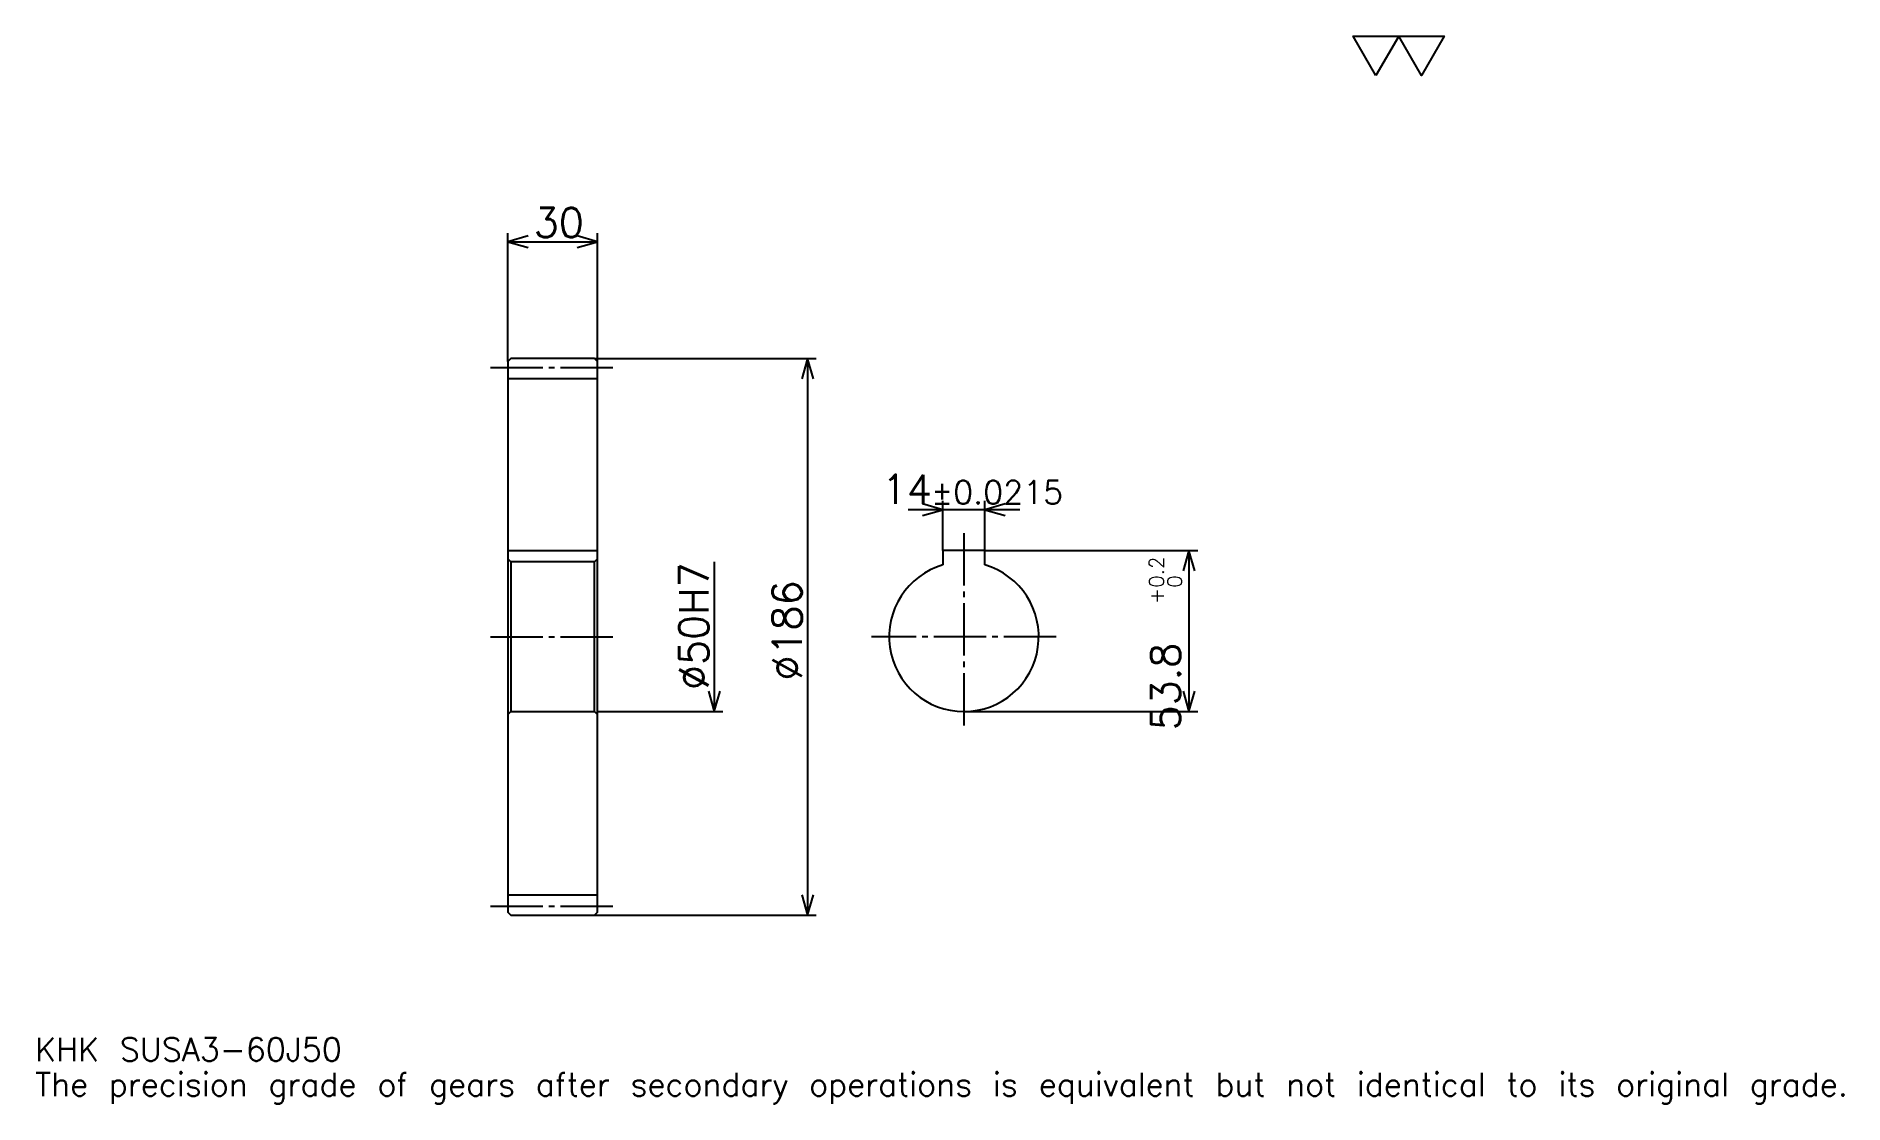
# Model space of a CAD drawing. Extents: x 20 to 624, y 7 to 364.
import ezdxf

# ---------------------------------------------------------------- set-up
doc = ezdxf.new("R2010")
doc.units = 0
doc.linetypes.add('DASHDOT', pattern=[23.380436, 17.535326, -1.94837, 1.94837, -1.94837])
doc.layers.get('0').update_dxf_attribs({"linetype": 'CONTINUOUS'})
doc.layers.add('DASHDOT', color=6, linetype='DASHDOT')
doc.styles.add('KANJI', font='TXT', dxfattribs={"bigfont": 'BIGFONT'})

msp = doc.modelspace()

# ---------------------------------------------------------------- linework, layer by layer
at = {"color": 5}
for p, q in [((177.475555, 256.210602), (177.475555, 298.100555)), ((207.475555, 256.210602), (207.475555, 298.100555)), ((177.475555, 295.177979), (207.475555, 295.177979)), ((177.475555, 255.210602), (177.475555, 256.210602)), ((206.475555, 256.210602), (207.475555, 256.210602)), ((207.475555, 256.210602), (280.539429, 256.210602)), ((207.475555, 255.210602), (207.475555, 256.210602)), ((277.616852, 256.210602), (277.616852, 70.210602)), ((348.584229, 205.649185), (311.203796, 205.649185)), ((322.894043, 192.010605), (322.894043, 208.571747)), ((336.894043, 192.010605), (336.894043, 208.571747)), ((246.442947, 188.210602), (246.442947, 138.210602)), ((336.894043, 192.010605), (408.009521, 192.010605)), ((405.086975, 192.010605), (405.086975, 138.210602)), ((207.475555, 138.210602), (249.365509, 138.210602)), ((329.894043, 138.210602), (408.009521, 138.210602)), ((206.475555, 70.210602), (207.475555, 70.210602)), ((207.475555, 70.210602), (280.539429, 70.210602))]:
    msp.add_line(p, q, dxfattribs=at)
at = {"color": 4}
for p, q in [((177.475555, 249.460602), (207.475555, 249.460602)), ((177.475555, 192.010605), (207.475555, 192.010605)), ((207.475555, 189.210602), (206.475555, 188.210602)), ((177.475555, 137.210602), (178.475555, 138.210602)), ((207.475555, 137.210602), (206.475555, 138.210602)), ((177.475555, 76.960602), (207.475555, 76.960602))]:
    msp.add_line(p, q, dxfattribs=at)
at = {"color": 7}
msp.add_lwpolyline([(467.608704, 350.706512), (460.010071, 363.877502), (490.404633, 363.877502), (482.806, 350.706512), (475.207336, 363.877502), (467.608704, 350.706512)], dxfattribs=at)
at = {"color": 5}
for points in [[(184.294846, 297.126343), (177.475555, 295.177979), (184.294846, 293.229614)], [(200.656265, 293.229614), (207.475555, 295.177979), (200.656265, 297.126343)], [(279.565247, 249.391312), (277.616852, 256.210602), (275.668488, 249.391312)], [(316.074738, 203.700821), (322.894043, 205.649185), (316.074738, 207.597565)], [(343.713318, 207.597565), (336.894043, 205.649185), (343.713318, 203.700821)], [(407.035339, 185.191315), (405.086975, 192.010605), (403.138611, 185.191315)], [(244.494568, 145.029892), (246.442947, 138.210602), (248.391327, 145.029892)], [(403.138611, 145.029892), (405.086975, 138.210602), (407.035339, 145.029892)], [(275.668488, 77.029892), (277.616852, 70.210602), (279.565247, 77.029892)]]:
    msp.add_lwpolyline(points, dxfattribs=at)
at = {"color": 4}
for points in [[(177.475555, 137.210602), (177.475555, 71.210602), (178.475555, 70.210602), (206.475555, 70.210602), (207.475555, 71.210602), (207.475555, 255.210602), (206.475555, 256.210602), (178.475555, 256.210602), (177.475555, 255.210602), (177.475555, 137.210602)], [(177.475555, 189.210602), (178.475555, 188.210602), (178.475555, 138.210602), (206.475555, 138.210602), (206.475555, 188.210602), (178.475555, 188.210602)], [(336.894043, 187.210602), (336.894043, 192.010605), (322.894043, 192.010605), (322.894043, 187.210602)]]:
    msp.add_lwpolyline(points, dxfattribs=at)
msp.add_arc((329.894043, 163.210602), 25, 106.260204555, 73.739795445, dxfattribs=at)
at = {"layer": 'DASHDOT', "color": 7}
for p, q in [((171.630447, 253.210602), (213.320663, 253.210602)), ((329.894043, 197.855713), (329.894043, 132.365494)), ((171.630447, 163.210602), (213.320663, 163.210602)), ((360.739136, 163.210602), (299.04892, 163.210602)), ((171.630447, 73.210602), (213.320663, 73.210602))]:
    msp.add_line(p, q, dxfattribs=at)

# ---------------------------------------------------------------- texts
at = {"color": 7, "style": 'KANJI'}
for s, height, p in [('30', 9.741848, (186.143356, 296.736694)), ('14', 9.741848, (302.478546, 207.597565)), ('%%p0.0215', 7.793478, (318.941071, 207.597565)), ('KHK SUSA3-60J50', 7.793478, (19.483696, 21.432066)), ('The precision grade of gears after secondary operations is equivalent but not identical to its original grade.', 7.793478, (19.483696, 9.741848))]:
    msp.add_text(s, height=height, dxfattribs=at).set_placement(p)
for s, height, p in [('0.2', 4.870924, (396.708984, 179.575104)), ('%%c50H7', 9.741848, (244.494568, 145.431732)), ('0', 4.870924, (402.748901, 179.575104)), ('%%c186', 9.741848, (275.668488, 148.597839)), ('+', 4.870924, (396.708984, 174.119675)), ('53.8', 9.741848, (402.164398, 131.953094))]:
    msp.add_text(s, height=height, rotation=90, dxfattribs=at).set_placement(p)

doc.saveas('drawing.dxf')
